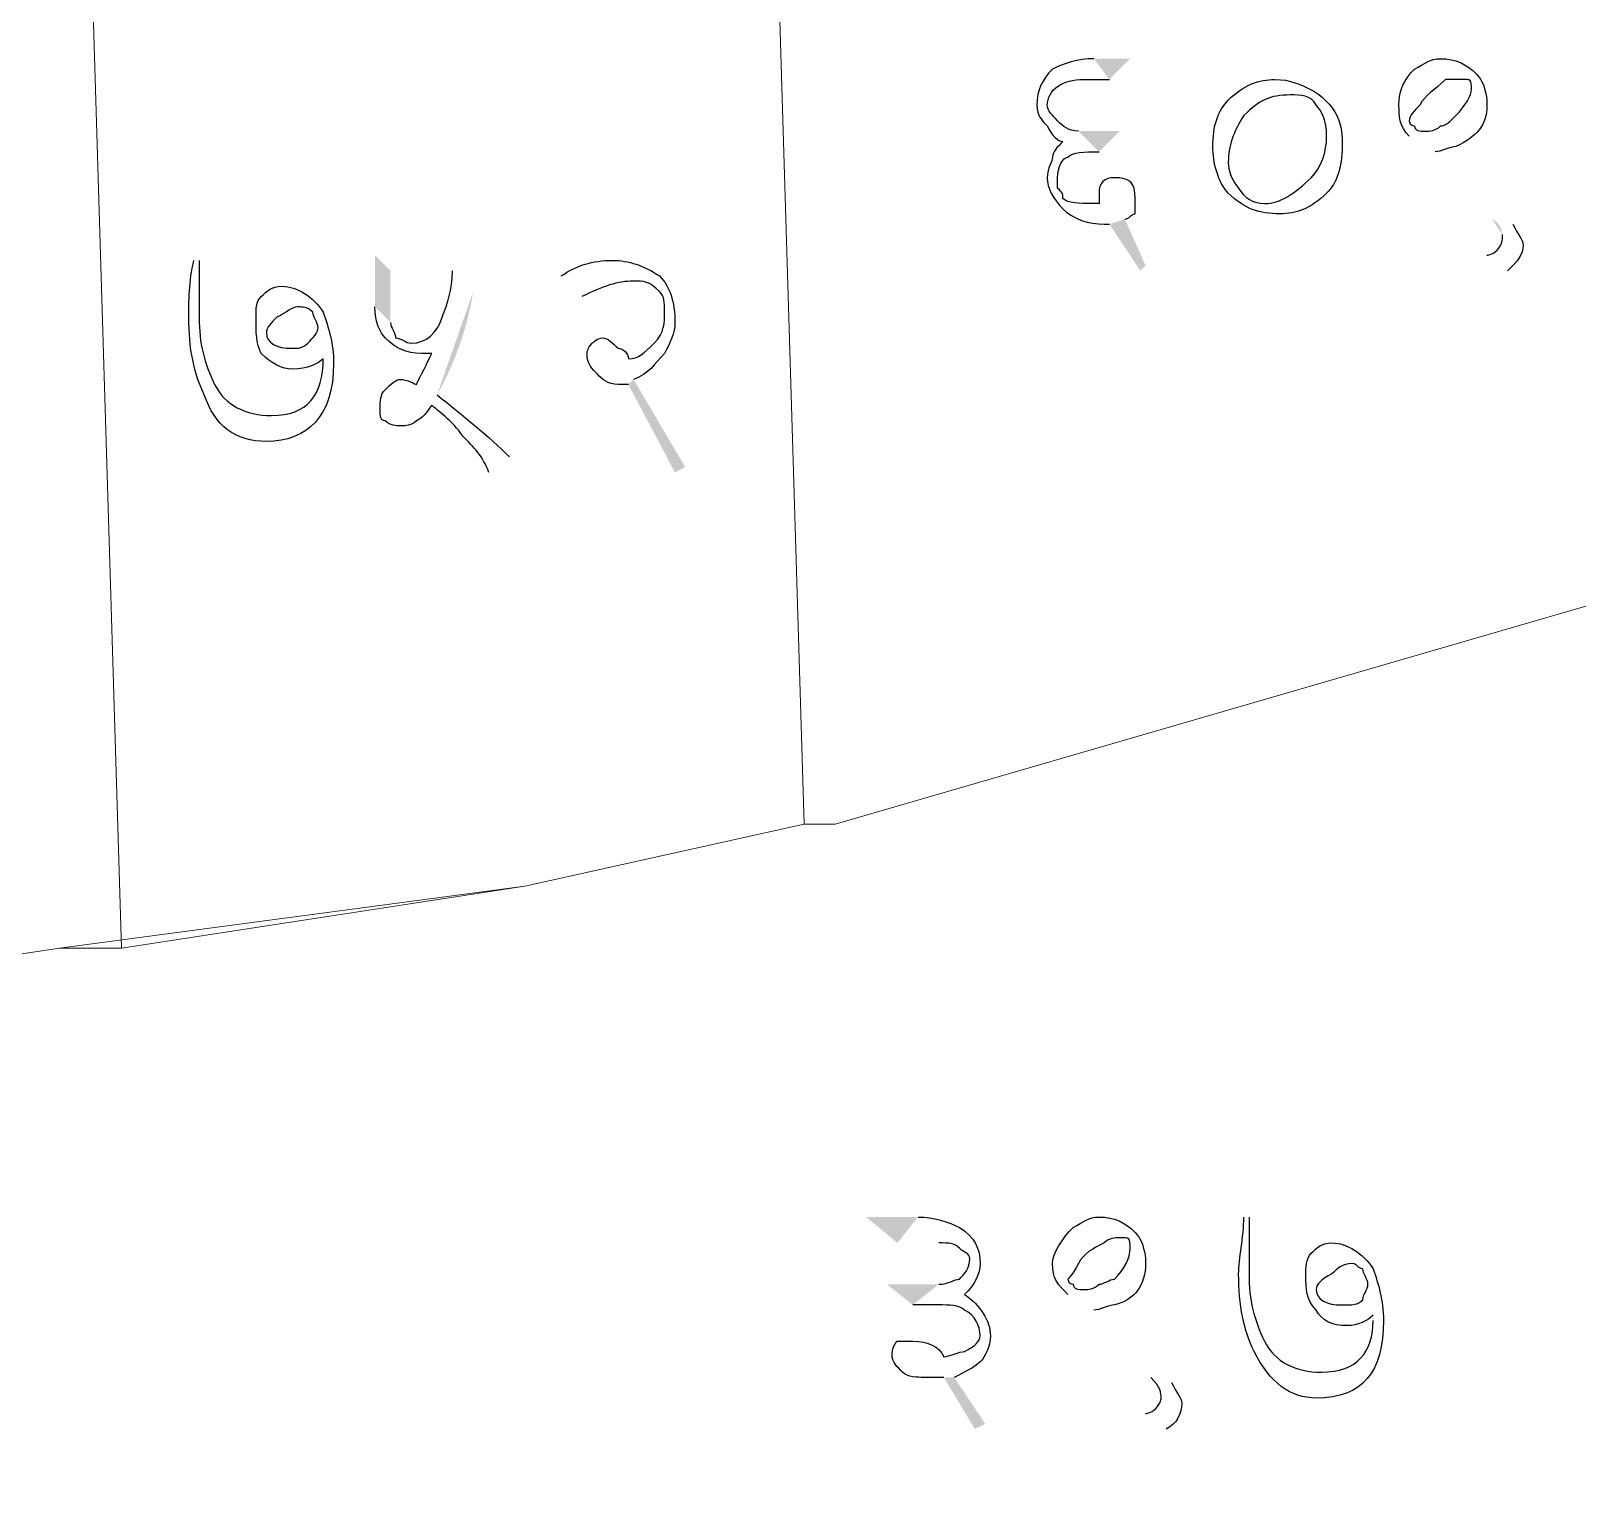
# Model space of a CAD drawing. Header units: metres. Extents: x 345912 to 349030, y 3061206 to 3061792.
# Drawn here: x 346806.42 to 346821.61, y 3061341.78 to 3061356.04 of the extents above; entities that cross this region are included whole.
import ezdxf

# ---------------------------------------------------------------- set-up
doc = ezdxf.new("R2010")
doc.units = ezdxf.units.M
doc.header["$MEASUREMENT"] = 0
doc.layers.add('PDF4_Geometry', color=7, linetype='Continuous')
doc.layers.add('PDF4_Solid Fills', color=7, linetype='Continuous')

msp = doc.modelspace()

# ---------------------------------------------------------------- hatches: boundary and pattern name
at = {"layer": 'PDF4_Solid Fills', "transparency": 33554559}
h = msp.add_hatch(color=256, dxfattribs=at)
h.paths.add_polyline_path([(346817.01227, 3061355.56042), (346817.21547, 3061355.76362), (346816.85987, 3061355.76362)], flags=0)
h.paths.add_polyline_path([(346817.01227, 3061354.13802), (346817.31707, 3061353.68082), (346817.36787, 3061353.73162), (346817.16467, 3061354.18882)], flags=0)
h.paths.add_polyline_path([(346816.91067, 3061354.84922), (346817.11387, 3061355.05242), (346816.70747, 3061355.05242)], flags=0)
h.paths.add_polyline_path([(346820.21267, 3061354.84922), (346820.97467, 3061354.13802)], flags=0)
h.paths.add_polyline_path([(346820.92387, 3061353.68082), (346820.72067, 3061353.83322)], flags=0)
h.paths.add_polyline_path([(346820.87307, 3061354.03642, 0.27259621), (346820.77147, 3061354.18882)], flags=0)
h.paths.add_polyline_path([(346820.77147, 3061354.18882), (346819.95867, 3061355.00162)], flags=0)
h = msp.add_hatch(color=256, dxfattribs=at)
h.paths.add_polyline_path([(346808.02068, 3061353.78243), (346808.07148, 3061353.78243)], flags=0)
h.paths.add_polyline_path([(346809.29068, 3061352.81723), (346809.29068, 3061352.81723)], flags=0)
h.paths.add_polyline_path([(346810.56068, 3061353.68083), (346810.76388, 3061353.47763)], flags=0)
h.paths.add_polyline_path([(346810.40828, 3061352.46163, 0.08894398), (346810.76388, 3061353.47763)], flags=0)
h.paths.add_polyline_path([(346811.11948, 3061351.85203), (346810.91628, 3061351.69963)], flags=0)
h.paths.add_polyline_path([(346809.79868, 3061353.32523), (346809.79868, 3061353.83323), (346809.95108, 3061353.68083), (346809.95108, 3061353.17283)], flags=0)
h.paths.add_polyline_path([(346811.83068, 3061353.42683), (346811.62748, 3061353.63003)], flags=0)
h.paths.add_polyline_path([(346812.33868, 3061352.61403), (346812.84668, 3061351.75043), (346812.74508, 3061351.69963), (346812.28788, 3061352.56323)], flags=0)
h = msp.add_hatch(color=256, dxfattribs=at)
h.paths.add_polyline_path([(346814.92947, 3061344.13042), (346814.62467, 3061344.38442), (346815.13267, 3061344.38442)], flags=0)
h.paths.add_polyline_path([(346815.48827, 3061342.80962), (346815.79307, 3061342.35242), (346815.69147, 3061342.30162), (346815.38667, 3061342.80962)], flags=0)
h.paths.add_polyline_path([(346815.08187, 3061343.52082), (346814.82787, 3061343.72402), (346815.33587, 3061343.72402)], flags=0)
h.paths.add_polyline_path([(346816.85987, 3061343.47002), (346817.62187, 3061342.75882)], flags=0)
h.paths.add_polyline_path([(346817.57107, 3061342.30162), (346817.36787, 3061342.45402)], flags=0)
h.paths.add_polyline_path([(346817.41867, 3061342.80962), (346816.60587, 3061343.62242)], flags=0)
h.paths.add_polyline_path([(346818.33307, 3061344.38442), (346818.38387, 3061344.38442)], flags=0)
h.paths.add_polyline_path([(346819.60307, 3061343.36842), (346819.60307, 3061343.41922)], flags=0)

# ---------------------------------------------------------------- linework, layer by layer
at = {"layer": 'PDF4_Geometry', "lineweight": 9}
for points in [[(346823.76867, 3061350.98844), (346814.31988, 3061348.24523), (346814.01507, 3061348.24523), (346813.71028, 3061358.30363), (346823.46388, 3061360.13243)], [(346823.76867, 3061350.98844), (346814.31988, 3061348.24523), (346814.01507, 3061348.24523), (346813.71028, 3061358.30363), (346823.46388, 3061360.13243)], [(346814.01507, 3061348.24523), (346811.27188, 3061347.63564), (346807.30947, 3061347.02602), (346807.00468, 3061357.08444), (346812.18628, 3061357.99884), (346813.71028, 3061358.30363)], [(346814.01507, 3061348.24523), (346811.27188, 3061347.63564), (346807.30947, 3061347.02602), (346807.00468, 3061357.08444), (346812.18628, 3061357.99884), (346813.71028, 3061358.30363)], [(346806.69988, 3061347.02602), (346800.60388, 3061346.11164), (346800.29907, 3061346.11164), (346799.99428, 3061355.56042), (346805.78547, 3061356.77963), (346807.00468, 3061357.08444), (346807.30947, 3061347.02602)], [(346806.69988, 3061347.02602), (346800.60388, 3061346.11164), (346800.29907, 3061346.11164), (346799.99428, 3061355.56042), (346805.78547, 3061356.77963), (346807.00468, 3061357.08444), (346807.30947, 3061347.02602)], [(346844.49507, 3061349.46444), (346844.19028, 3061348.55004), (346844.49507, 3061343.97803), (346843.88548, 3061342.45403), (346834.13188, 3061340.93004), (346834.13188, 3061341.23483), (346789.93587, 3061333.61483), (346790.24068, 3061345.19724), (346800.60388, 3061346.11164), (346806.69988, 3061347.02602), (346811.27188, 3061347.63564), (346814.01507, 3061348.24523), (346814.31988, 3061348.24523), (346823.76867, 3061350.98844), (346827.12147, 3061351.90284), (346831.08388, 3061352.81724), (346831.38867, 3061352.81724), (346831.99828, 3061353.12203), (346832.30308, 3061353.12203), (346836.57028, 3061354.03643), (346840.22787, 3061353.42683), (346845.10468, 3061350.98844), (346845.10468, 3061350.68363)], [(346844.49507, 3061349.46444), (346844.19028, 3061348.55004), (346844.49507, 3061343.97803), (346843.88548, 3061342.45403), (346834.13188, 3061340.93004), (346834.13188, 3061341.23483), (346789.93587, 3061333.61483), (346790.24068, 3061345.19724), (346800.60388, 3061346.11164), (346806.69988, 3061347.02602), (346811.27188, 3061347.63564), (346814.01507, 3061348.24523), (346814.31988, 3061348.24523), (346823.76867, 3061350.98844), (346827.12147, 3061351.90284), (346831.08388, 3061352.81724), (346831.38867, 3061352.81724), (346831.99828, 3061353.12203), (346832.30308, 3061353.12203), (346836.57028, 3061354.03643), (346840.22787, 3061353.42683), (346845.10468, 3061350.98844), (346845.10468, 3061350.68363)]]:
    msp.add_lwpolyline(points, close=True, dxfattribs=at)
at = {"layer": 'PDF4_Geometry', "lineweight": 25}
for points in [[(346816.45347, 3061355.66202), (346816.35187, 3061355.56042), (346816.30107, 3061355.45882), (346816.30107, 3061355.30642)], [(346816.85987, 3061355.76362), (346816.70747, 3061355.76362), (346816.55507, 3061355.71282), (346816.45347, 3061355.66202)], [(346819.85707, 3061355.30642), (346819.85707, 3061355.45882), (346819.90787, 3061355.56042), (346820.00947, 3061355.66202)], [(346820.00947, 3061355.66202), (346820.11107, 3061355.71282), (346820.16187, 3061355.76362), (346820.26347, 3061355.76362)], [(346820.26347, 3061355.76362), (346820.41587, 3061355.76362), (346820.51747, 3061355.71282), (346820.61907, 3061355.61122)], [(346816.40267, 3061355.30642), (346816.40267, 3061355.45882), (346816.55507, 3061355.56042), (346816.75827, 3061355.56042)], [(346816.75827, 3061355.56042), (346816.80907, 3061355.56042), (346816.85987, 3061355.56042), (346816.91067, 3061355.56042)], [(346816.91067, 3061355.56042), (346816.96147, 3061355.56042), (346816.96147, 3061355.56042), (346817.01227, 3061355.56042)], [(346818.18067, 3061355.35722), (346818.33307, 3061355.50962), (346818.48547, 3061355.56042), (346818.63787, 3061355.56042)], [(346818.63787, 3061355.56042), (346818.79027, 3061355.56042), (346818.89187, 3061355.50962), (346818.99347, 3061355.45882)], [(346820.31427, 3061355.56042), (346820.21267, 3061355.45882), (346820.11107, 3061355.40802), (346820.06027, 3061355.30642)], [(346820.46667, 3061355.56042), (346820.41587, 3061355.56042), (346820.36507, 3061355.56042), (346820.31427, 3061355.56042)], [(346820.56827, 3061355.45882), (346820.56827, 3061355.56042), (346820.56827, 3061355.56042), (346820.46667, 3061355.56042)], [(346820.61907, 3061355.61122), (346820.66987, 3061355.56042), (346820.72067, 3061355.45882), (346820.72067, 3061355.30642)], [(346818.02827, 3061354.90002), (346818.02827, 3061355.10322), (346818.07907, 3061355.25562), (346818.18067, 3061355.35722)], [(346818.79027, 3061355.40802), (346818.58707, 3061355.40802), (346818.48547, 3061355.35722), (346818.33307, 3061355.20482)], [(346819.04427, 3061355.30642), (346818.99347, 3061355.40802), (346818.89187, 3061355.40802), (346818.79027, 3061355.40802)], [(346818.99347, 3061355.45882), (346819.09507, 3061355.40802), (346819.19667, 3061355.30642), (346819.24747, 3061355.20482)], [(346820.41587, 3061355.20482), (346820.51747, 3061355.30642), (346820.56827, 3061355.40802), (346820.56827, 3061355.45882)], [(346816.30107, 3061355.30642), (346816.30107, 3061355.20482), (346816.35187, 3061355.15402), (346816.40267, 3061355.10322)], [(346816.50427, 3061355.15402), (346816.45347, 3061355.20482), (346816.40267, 3061355.25562), (346816.40267, 3061355.30642)], [(346818.33307, 3061355.20482), (346818.23147, 3061355.05242), (346818.18067, 3061354.90002), (346818.18067, 3061354.74762)], [(346819.14587, 3061355.00162), (346819.14587, 3061355.15402), (346819.09507, 3061355.25562), (346819.04427, 3061355.30642)], [(346819.24747, 3061355.20482), (346819.29827, 3061355.10322), (346819.29827, 3061355.00162), (346819.29827, 3061354.90002)], [(346819.95867, 3061355.00162), (346819.85707, 3061355.10322), (346819.85707, 3061355.20482), (346819.85707, 3061355.30642)], [(346820.06027, 3061355.30642), (346820.00947, 3061355.25562), (346819.95867, 3061355.20482), (346819.95867, 3061355.15402)], [(346820.26347, 3061355.10322), (346820.31427, 3061355.10322), (346820.36507, 3061355.15402), (346820.41587, 3061355.20482)], [(346820.72067, 3061355.30642), (346820.72067, 3061355.10322), (346820.61907, 3061355.00162), (346820.41587, 3061354.90002)], [(346816.40267, 3061355.10322), (346816.45347, 3061355.00162), (346816.50427, 3061354.95082), (346816.55507, 3061354.95082)], [(346816.70747, 3061355.05242), (346816.60587, 3061355.05242), (346816.55507, 3061355.10322), (346816.50427, 3061355.15402)], [(346819.95867, 3061355.15402), (346819.95867, 3061355.10322), (346820.00947, 3061355.10322), (346820.00947, 3061355.10322)], [(346820.00947, 3061355.10322), (346820.00947, 3061355.05242), (346820.06027, 3061355.05242), (346820.11107, 3061355.05242)], [(346820.11107, 3061355.05242), (346820.16187, 3061355.05242), (346820.21267, 3061355.05242), (346820.26347, 3061355.10322)], [(346816.55507, 3061354.95082), (346816.50427, 3061354.90002), (346816.45347, 3061354.84922), (346816.45347, 3061354.79842)], [(346818.18067, 3061354.44282), (346818.07907, 3061354.54442), (346818.02827, 3061354.74762), (346818.02827, 3061354.90002)], [(346818.99347, 3061354.59522), (346819.09507, 3061354.69682), (346819.14587, 3061354.84922), (346819.14587, 3061355.00162)], [(346819.29827, 3061354.90002), (346819.29827, 3061354.69682), (346819.24747, 3061354.54442), (346819.14587, 3061354.44282)], [(346820.41587, 3061354.90002), (346820.36507, 3061354.90002), (346820.26347, 3061354.84922), (346820.21267, 3061354.84922)], [(346816.45347, 3061354.79842), (346816.45347, 3061354.74762), (346816.40267, 3061354.69682), (346816.40267, 3061354.59522)], [(346816.50427, 3061354.59522), (346816.50427, 3061354.69682), (346816.55507, 3061354.79842), (346816.60587, 3061354.79842)], [(346816.60587, 3061354.79842), (346816.65667, 3061354.84922), (346816.75827, 3061354.84922), (346816.91067, 3061354.84922)], [(346818.18067, 3061354.74762), (346818.18067, 3061354.64602), (346818.23147, 3061354.54442), (346818.28227, 3061354.49362)], [(346816.40267, 3061354.59522), (346816.40267, 3061354.49362), (346816.45347, 3061354.39202), (346816.55507, 3061354.29042)], [(346816.50427, 3061354.49362), (346816.50427, 3061354.54442), (346816.50427, 3061354.59522), (346816.50427, 3061354.59522)], [(346817.06307, 3061354.59522), (346816.96147, 3061354.59522), (346816.91067, 3061354.54442), (346816.91067, 3061354.44282)], [(346817.26627, 3061354.39202), (346817.26627, 3061354.54442), (346817.21547, 3061354.59522), (346817.06307, 3061354.59522)], [(346818.53627, 3061354.34122), (346818.68867, 3061354.34122), (346818.84107, 3061354.44282), (346818.99347, 3061354.59522)], [(346816.55507, 3061354.39202), (346816.55507, 3061354.44282), (346816.55507, 3061354.44282), (346816.50427, 3061354.49362)], [(346816.91067, 3061354.44282), (346816.91067, 3061354.44282), (346816.91067, 3061354.44282), (346816.91067, 3061354.39202)], [(346818.68867, 3061354.23962), (346818.48547, 3061354.23962), (346818.33307, 3061354.29042), (346818.18067, 3061354.44282)], [(346818.28227, 3061354.49362), (346818.33307, 3061354.39202), (346818.43467, 3061354.34122), (346818.53627, 3061354.34122)], [(346819.14587, 3061354.44282), (346818.99347, 3061354.29042), (346818.84107, 3061354.23962), (346818.68867, 3061354.23962)], [(346816.85987, 3061354.34122), (346816.70747, 3061354.34122), (346816.60587, 3061354.34122), (346816.55507, 3061354.39202)], [(346816.55507, 3061354.29042), (346816.65667, 3061354.18882), (346816.80907, 3061354.13802), (346816.96147, 3061354.13802)], [(346816.91067, 3061354.34122), (346816.91067, 3061354.34122), (346816.91067, 3061354.34122), (346816.85987, 3061354.34122)], [(346816.91067, 3061354.39202), (346816.91067, 3061354.39202), (346816.91067, 3061354.39202), (346816.91067, 3061354.34122)], [(346817.26627, 3061354.23962), (346817.26627, 3061354.29042), (346817.26627, 3061354.34122), (346817.26627, 3061354.39202)], [(346816.96147, 3061354.13802), (346816.96147, 3061354.13802), (346817.01227, 3061354.13802), (346817.01227, 3061354.13802)], [(346817.16467, 3061354.18882), (346817.21547, 3061354.18882), (346817.21547, 3061354.23962), (346817.26627, 3061354.23962)], [(346820.97467, 3061354.13802), (346821.02547, 3061354.03642), (346821.07627, 3061353.98562), (346821.07627, 3061353.93482)], [(346820.82227, 3061353.88402), (346820.87307, 3061353.93482), (346820.87307, 3061353.98562), (346820.87307, 3061354.03642)], [(346820.72067, 3061353.83322), (346820.72067, 3061353.83322), (346820.77147, 3061353.83322), (346820.82227, 3061353.88402)], [(346821.07627, 3061353.93482), (346821.07627, 3061353.83322), (346821.02547, 3061353.78242), (346820.92387, 3061353.68082)], [(346807.96988, 3061353.22363), (346807.96988, 3061353.37603), (346807.96988, 3061353.57923), (346808.02068, 3061353.78243)], [(346808.07148, 3061353.78243), (346808.07148, 3061353.73163), (346808.07148, 3061353.63003), (346808.07148, 3061353.47763)], [(346810.45908, 3061353.22363), (346810.50988, 3061353.37603), (346810.56068, 3061353.47763), (346810.56068, 3061353.68083)], [(346811.62748, 3061353.63003), (346811.77988, 3061353.73163), (346811.93228, 3061353.78243), (346812.13548, 3061353.78243)], [(346812.13548, 3061353.78243), (346812.28788, 3061353.78243), (346812.44028, 3061353.73163), (346812.59268, 3061353.63003)], [(346808.68108, 3061353.42683), (346808.73188, 3061353.47763), (346808.78268, 3061353.52843), (346808.88428, 3061353.52843)], [(346808.88428, 3061353.52843), (346809.03668, 3061353.52843), (346809.18908, 3061353.42683), (346809.29068, 3061353.27443)], [(346812.33868, 3061353.57923), (346812.18628, 3061353.57923), (346812.03388, 3061353.52843), (346811.83068, 3061353.42683)], [(346812.59268, 3061353.47763), (346812.49108, 3061353.57923), (346812.44028, 3061353.57923), (346812.33868, 3061353.57923)], [(346812.59268, 3061353.63003), (346812.69428, 3061353.52843), (346812.74508, 3061353.37603), (346812.74508, 3061353.17283)], [(346808.07148, 3061353.47763), (346808.07148, 3061353.37603), (346808.07148, 3061353.27443), (346808.07148, 3061353.22363)], [(346808.63028, 3061353.22363), (346808.63028, 3061353.32523), (346808.63028, 3061353.37603), (346808.68108, 3061353.42683)], [(346812.64348, 3061353.27443), (346812.64348, 3061353.37603), (346812.64348, 3061353.42683), (346812.59268, 3061353.47763)], [(346808.12228, 3061352.46163), (346808.02068, 3061352.66483), (346807.96988, 3061352.91883), (346807.96988, 3061353.22363)], [(346808.07148, 3061353.22363), (346808.07148, 3061352.96963), (346808.12228, 3061352.76643), (346808.22388, 3061352.56323)], [(346808.68108, 3061352.86803), (346808.63028, 3061352.96963), (346808.63028, 3061353.07123), (346808.63028, 3061353.22363)], [(346808.83348, 3061353.22363), (346808.78268, 3061353.17283), (346808.73188, 3061353.12203), (346808.73188, 3061353.07123)], [(346809.03668, 3061353.32523), (346808.98588, 3061353.32523), (346808.93508, 3061353.27443), (346808.83348, 3061353.22363)], [(346809.18908, 3061353.27443), (346809.13828, 3061353.32523), (346809.08748, 3061353.32523), (346809.03668, 3061353.32523)], [(346809.23988, 3061353.12203), (346809.23988, 3061353.17283), (346809.18908, 3061353.22363), (346809.18908, 3061353.27443)], [(346809.29068, 3061353.27443), (346809.34148, 3061353.12203), (346809.39228, 3061352.96963), (346809.39228, 3061352.76643)], [(346809.90028, 3061353.02043), (346809.84948, 3061353.07123), (346809.79868, 3061353.17283), (346809.79868, 3061353.32523)], [(346810.15428, 3061352.96963), (346810.30668, 3061352.96963), (346810.40828, 3061353.07123), (346810.45908, 3061353.22363)], [(346812.54188, 3061352.96963), (346812.64348, 3061353.07123), (346812.64348, 3061353.17283), (346812.64348, 3061353.27443)], [(346808.73188, 3061353.07123), (346808.73188, 3061352.96963), (346808.83348, 3061352.91883), (346808.98588, 3061352.91883)], [(346809.13828, 3061352.96963), (346809.18908, 3061353.02043), (346809.23988, 3061353.07123), (346809.23988, 3061353.12203)], [(346809.95108, 3061353.17283), (346809.95108, 3061353.12203), (346810.00188, 3061353.07123), (346810.00188, 3061353.02043)], [(346812.74508, 3061353.17283), (346812.74508, 3061353.07123), (346812.69428, 3061352.96963), (346812.64348, 3061352.86803)], [(346808.98588, 3061352.91883), (346809.03668, 3061352.91883), (346809.08748, 3061352.91883), (346809.13828, 3061352.96963)], [(346810.25588, 3061352.86803), (346810.10348, 3061352.86803), (346810.00188, 3061352.91883), (346809.90028, 3061353.02043)], [(346810.00188, 3061353.02043), (346810.05268, 3061353.02043), (346810.10348, 3061352.96963), (346810.15428, 3061352.96963)], [(346811.88148, 3061352.86803), (346811.88148, 3061352.86803), (346811.88148, 3061352.91883), (346811.93228, 3061352.96963)], [(346811.93228, 3061352.96963), (346811.93228, 3061352.96963), (346811.98308, 3061353.02043), (346812.03388, 3061353.02043)], [(346812.03388, 3061353.02043), (346812.08468, 3061353.02043), (346812.13548, 3061352.96963), (346812.18628, 3061352.91883)], [(346812.18628, 3061352.91883), (346812.23708, 3061352.91883), (346812.28788, 3061352.86803), (346812.28788, 3061352.81723)], [(346812.28788, 3061352.81723), (346812.38948, 3061352.81723), (346812.44028, 3061352.86803), (346812.54188, 3061352.96963)], [(346808.98588, 3061352.71563), (346808.88428, 3061352.71563), (346808.78268, 3061352.76643), (346808.68108, 3061352.86803)], [(346809.39228, 3061352.76643), (346809.39228, 3061352.25843), (346809.13828, 3061352.00443), (346808.73188, 3061352.00443)], [(346808.78268, 3061352.25843), (346809.13828, 3061352.25843), (346809.29068, 3061352.46163), (346809.29068, 3061352.81723)], [(346809.29068, 3061352.81723), (346809.23988, 3061352.76643), (346809.13828, 3061352.71563), (346808.98588, 3061352.71563)], [(346810.20508, 3061352.56323), (346810.25588, 3061352.66483), (346810.30668, 3061352.76643), (346810.35748, 3061352.86803)], [(346810.35748, 3061352.86803), (346810.30668, 3061352.86803), (346810.25588, 3061352.86803), (346810.25588, 3061352.86803)], [(346811.98308, 3061352.66483), (346811.93228, 3061352.71563), (346811.88148, 3061352.76643), (346811.88148, 3061352.86803)], [(346812.64348, 3061352.86803), (346812.54188, 3061352.76643), (346812.49108, 3061352.66483), (346812.33868, 3061352.61403)], [(346809.90028, 3061352.51243), (346809.95108, 3061352.56323), (346810.00188, 3061352.61403), (346810.05268, 3061352.61403)], [(346810.05268, 3061352.61403), (346810.10348, 3061352.61403), (346810.20508, 3061352.56323), (346810.20508, 3061352.56323)], [(346812.18628, 3061352.56323), (346812.08468, 3061352.56323), (346812.03388, 3061352.61403), (346811.98308, 3061352.66483)], [(346808.73188, 3061352.00443), (346808.42708, 3061352.00443), (346808.22388, 3061352.15683), (346808.12228, 3061352.46163)], [(346808.22388, 3061352.56323), (346808.32548, 3061352.36003), (346808.52868, 3061352.25843), (346808.78268, 3061352.25843)], [(346809.84948, 3061352.30923), (346809.84948, 3061352.41083), (346809.84948, 3061352.46163), (346809.90028, 3061352.51243)], [(346810.40828, 3061352.46163), (346810.66228, 3061352.25843), (346810.91628, 3061352.05523), (346811.11948, 3061351.85203)], [(346812.28788, 3061352.56323), (346812.23708, 3061352.56323), (346812.18628, 3061352.56323), (346812.18628, 3061352.56323)], [(346809.90028, 3061352.20763), (346809.84948, 3061352.20763), (346809.84948, 3061352.25843), (346809.84948, 3061352.30923)], [(346810.35748, 3061352.36003), (346810.30668, 3061352.30923), (346810.30668, 3061352.25843), (346810.20508, 3061352.20763)], [(346810.66228, 3061352.05523), (346810.56068, 3061352.20763), (346810.40828, 3061352.30923), (346810.35748, 3061352.36003)], [(346810.05268, 3061352.15683), (346810.00188, 3061352.15683), (346809.95108, 3061352.15683), (346809.90028, 3061352.20763)], [(346810.20508, 3061352.20763), (346810.15428, 3061352.15683), (346810.10348, 3061352.15683), (346810.05268, 3061352.15683)], [(346810.91628, 3061351.69963), (346810.86548, 3061351.85203), (346810.76388, 3061351.95363), (346810.66228, 3061352.05523)], [(346815.13267, 3061344.38442), (346815.28507, 3061344.38442), (346815.43747, 3061344.33362), (346815.53907, 3061344.28282)], [(346815.53907, 3061344.28282), (346815.69147, 3061344.18122), (346815.74227, 3061344.07962), (346815.74227, 3061343.92722)], [(346816.45347, 3061343.92722), (346816.45347, 3061344.02882), (346816.55507, 3061344.18122), (346816.65667, 3061344.28282)], [(346816.65667, 3061344.28282), (346816.75827, 3061344.33362), (346816.80907, 3061344.38442), (346816.91067, 3061344.38442)], [(346816.91067, 3061344.38442), (346817.06307, 3061344.38442), (346817.16467, 3061344.33362), (346817.26627, 3061344.23202)], [(346818.28227, 3061343.82562), (346818.28227, 3061343.97802), (346818.33307, 3061344.18122), (346818.33307, 3061344.38442)], [(346818.38387, 3061344.38442), (346818.38387, 3061344.28282), (346818.38387, 3061344.23202), (346818.38387, 3061344.07962)], [(346815.53907, 3061344.07962), (346815.48827, 3061344.13042), (346815.43747, 3061344.13042), (346815.33587, 3061344.13042)], [(346816.96147, 3061344.13042), (346816.85987, 3061344.07962), (346816.75827, 3061344.02882), (346816.70747, 3061343.92722)], [(346817.11387, 3061344.18122), (346817.06307, 3061344.18122), (346817.01227, 3061344.18122), (346816.96147, 3061344.13042)], [(346817.21547, 3061344.07962), (346817.21547, 3061344.18122), (346817.21547, 3061344.18122), (346817.11387, 3061344.18122)], [(346817.26627, 3061344.23202), (346817.31707, 3061344.18122), (346817.36787, 3061344.07962), (346817.36787, 3061343.92722)], [(346818.99347, 3061344.02882), (346819.04427, 3061344.07962), (346819.09507, 3061344.13042), (346819.19667, 3061344.13042)], [(346819.19667, 3061344.13042), (346819.34907, 3061344.13042), (346819.50147, 3061344.02882), (346819.60307, 3061343.87642)], [(346815.64067, 3061343.97802), (346815.64067, 3061344.02882), (346815.58987, 3061344.02882), (346815.53907, 3061344.07962)], [(346815.53907, 3061343.77482), (346815.58987, 3061343.82562), (346815.64067, 3061343.87642), (346815.64067, 3061343.97802)], [(346817.06307, 3061343.77482), (346817.16467, 3061343.87642), (346817.21547, 3061343.97802), (346817.21547, 3061344.07962)], [(346818.38387, 3061344.07962), (346818.38387, 3061343.97802), (346818.38387, 3061343.87642), (346818.38387, 3061343.82562)], [(346818.94267, 3061343.82562), (346818.94267, 3061343.87642), (346818.94267, 3061343.97802), (346818.99347, 3061344.02882)], [(346815.74227, 3061343.92722), (346815.74227, 3061343.82562), (346815.69147, 3061343.72402), (346815.58987, 3061343.62242)], [(346816.60587, 3061343.62242), (346816.50427, 3061343.72402), (346816.45347, 3061343.77482), (346816.45347, 3061343.92722)], [(346816.70747, 3061343.92722), (346816.65667, 3061343.82562), (346816.60587, 3061343.77482), (346816.60587, 3061343.77482)], [(346817.36787, 3061343.92722), (346817.36787, 3061343.72402), (346817.26627, 3061343.57162), (346817.06307, 3061343.52082)], [(346818.43467, 3061343.06362), (346818.33307, 3061343.26682), (346818.28227, 3061343.52082), (346818.28227, 3061343.82562)], [(346818.38387, 3061343.82562), (346818.38387, 3061343.57162), (346818.43467, 3061343.36842), (346818.53627, 3061343.16522)], [(346819.04427, 3061343.47002), (346818.94267, 3061343.57162), (346818.94267, 3061343.67322), (346818.94267, 3061343.82562)], [(346819.19667, 3061343.82562), (346819.09507, 3061343.77482), (346819.04427, 3061343.72402), (346819.04427, 3061343.67322)], [(346819.39987, 3061343.92722), (346819.29827, 3061343.92722), (346819.24747, 3061343.87642), (346819.19667, 3061343.82562)], [(346819.50147, 3061343.87642), (346819.45067, 3061343.87642), (346819.45067, 3061343.92722), (346819.39987, 3061343.92722)], [(346819.55227, 3061343.72402), (346819.55227, 3061343.77482), (346819.50147, 3061343.82562), (346819.50147, 3061343.87642)], [(346819.60307, 3061343.87642), (346819.65387, 3061343.72402), (346819.70467, 3061343.57162), (346819.70467, 3061343.36842)], [(346815.33587, 3061343.72402), (346815.43747, 3061343.72402), (346815.48827, 3061343.77482), (346815.53907, 3061343.77482)], [(346816.60587, 3061343.77482), (346816.60587, 3061343.72402), (346816.65667, 3061343.72402), (346816.65667, 3061343.72402)], [(346816.65667, 3061343.72402), (346816.65667, 3061343.67322), (346816.70747, 3061343.67322), (346816.75827, 3061343.67322)], [(346816.75827, 3061343.67322), (346816.80907, 3061343.67322), (346816.85987, 3061343.67322), (346816.91067, 3061343.72402)], [(346816.91067, 3061343.72402), (346816.96147, 3061343.72402), (346817.01227, 3061343.77482), (346817.06307, 3061343.77482)], [(346819.04427, 3061343.67322), (346819.04427, 3061343.57162), (346819.14587, 3061343.52082), (346819.29827, 3061343.52082)], [(346819.50147, 3061343.57162), (346819.50147, 3061343.62242), (346819.55227, 3061343.67322), (346819.55227, 3061343.72402)], [(346815.18347, 3061343.52082), (346815.13267, 3061343.52082), (346815.13267, 3061343.52082), (346815.08187, 3061343.52082)], [(346815.33587, 3061343.52082), (346815.28507, 3061343.52082), (346815.23427, 3061343.52082), (346815.18347, 3061343.52082)], [(346815.58987, 3061343.47002), (346815.53907, 3061343.52082), (346815.43747, 3061343.52082), (346815.33587, 3061343.52082)], [(346815.58987, 3061343.62242), (346815.74227, 3061343.52082), (346815.84387, 3061343.36842), (346815.84387, 3061343.21602)], [(346817.06307, 3061343.52082), (346817.01227, 3061343.52082), (346816.91067, 3061343.47002), (346816.85987, 3061343.47002)], [(346819.29827, 3061343.52082), (346819.39987, 3061343.52082), (346819.45067, 3061343.52082), (346819.50147, 3061343.57162)], [(346815.74227, 3061343.21602), (346815.74227, 3061343.31762), (346815.69147, 3061343.41922), (346815.58987, 3061343.47002)], [(346819.34907, 3061343.31762), (346819.19667, 3061343.31762), (346819.09507, 3061343.36842), (346819.04427, 3061343.47002)], [(346819.70467, 3061343.36842), (346819.70467, 3061342.86042), (346819.50147, 3061342.60642), (346819.04427, 3061342.60642)], [(346819.09507, 3061342.86042), (346819.45067, 3061342.86042), (346819.60307, 3061343.06362), (346819.60307, 3061343.36842)], [(346819.60307, 3061343.41922), (346819.55227, 3061343.36842), (346819.45067, 3061343.31762), (346819.34907, 3061343.31762)], [(346815.58987, 3061343.06362), (346815.69147, 3061343.11442), (346815.74227, 3061343.16522), (346815.74227, 3061343.21602)], [(346815.84387, 3061343.21602), (346815.84387, 3061343.11442), (346815.79307, 3061343.01282), (346815.74227, 3061342.96202)], [(346814.87867, 3061343.01282), (346814.87867, 3061343.06362), (346814.87867, 3061343.11442), (346814.92947, 3061343.16522)], [(346814.92947, 3061343.16522), (346814.98027, 3061343.16522), (346815.03107, 3061343.16522), (346815.08187, 3061343.16522)], [(346815.08187, 3061343.16522), (346815.23427, 3061343.16522), (346815.33587, 3061343.11442), (346815.38667, 3061343.01282)], [(346815.38667, 3061343.01282), (346815.43747, 3061343.01282), (346815.53907, 3061343.06362), (346815.58987, 3061343.06362)], [(346819.04427, 3061342.60642), (346818.79027, 3061342.60642), (346818.58707, 3061342.75882), (346818.43467, 3061343.06362)], [(346818.53627, 3061343.16522), (346818.63787, 3061342.96202), (346818.84107, 3061342.86042), (346819.09507, 3061342.86042)], [(346814.98027, 3061342.86042), (346814.92947, 3061342.91122), (346814.87867, 3061342.96202), (346814.87867, 3061343.01282)], [(346815.74227, 3061342.96202), (346815.69147, 3061342.91122), (346815.58987, 3061342.86042), (346815.48827, 3061342.80962)], [(346815.18347, 3061342.80962), (346815.13267, 3061342.80962), (346815.03107, 3061342.80962), (346814.98027, 3061342.86042)], [(346815.38667, 3061342.80962), (346815.33587, 3061342.80962), (346815.28507, 3061342.80962), (346815.18347, 3061342.80962)], [(346817.52027, 3061342.60642), (346817.52027, 3061342.65722), (346817.52027, 3061342.70802), (346817.41867, 3061342.80962)], [(346817.62187, 3061342.75882), (346817.67267, 3061342.65722), (346817.72347, 3061342.60642), (346817.72347, 3061342.55562)], [(346817.46947, 3061342.50482), (346817.52027, 3061342.55562), (346817.52027, 3061342.60642), (346817.52027, 3061342.60642)], [(346817.36787, 3061342.45402), (346817.36787, 3061342.45402), (346817.41867, 3061342.45402), (346817.46947, 3061342.50482)], [(346817.72347, 3061342.55562), (346817.72347, 3061342.45402), (346817.67267, 3061342.35242), (346817.57107, 3061342.30162)]]:
    msp.add_open_spline(points, degree=3, dxfattribs=at)

doc.saveas('drawing.dxf')
